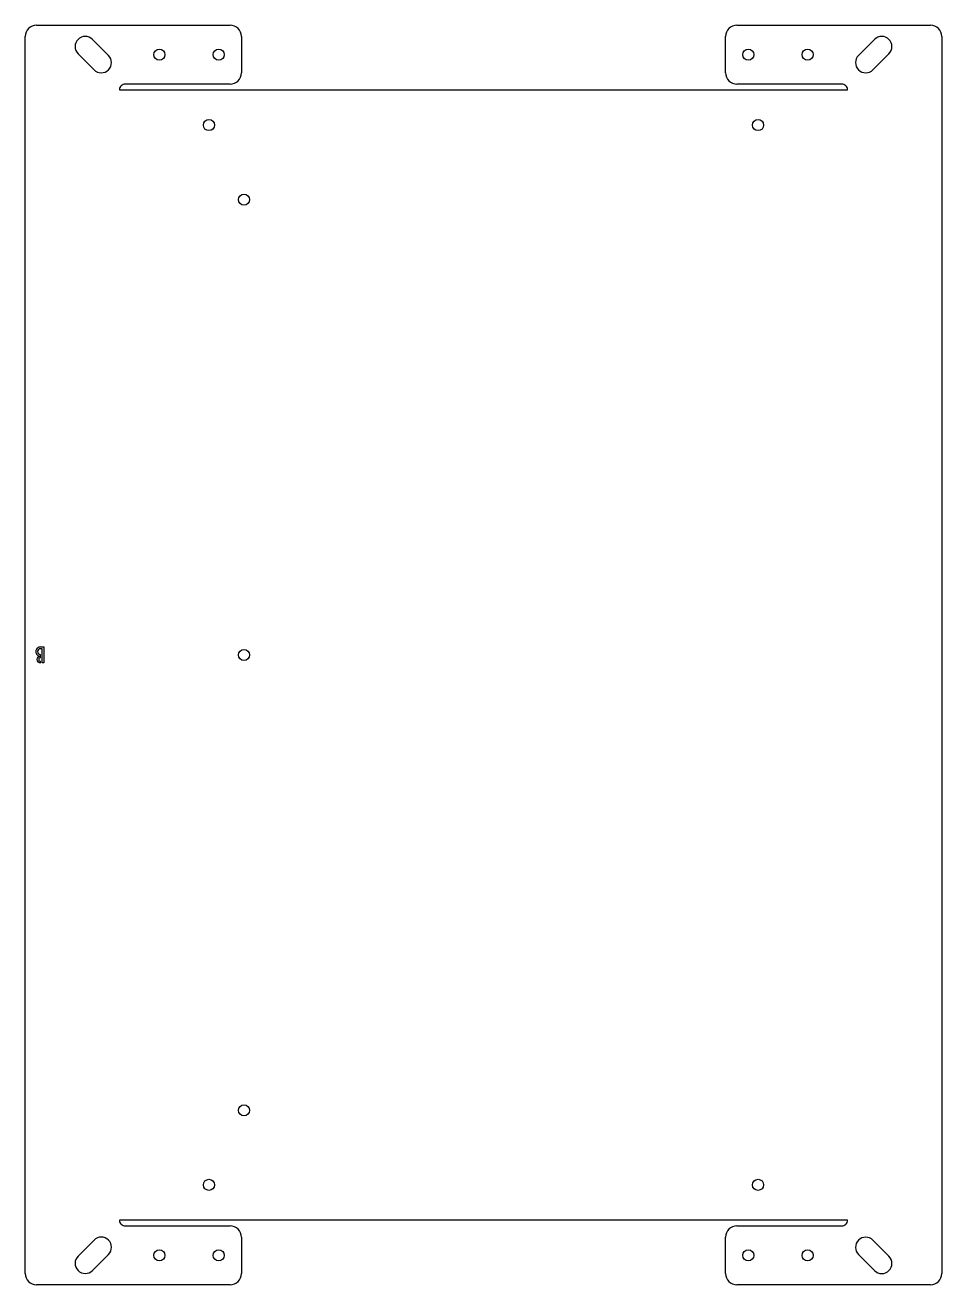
# Model space of a CAD drawing. Header units: metres. Extents: x -42 to 363, y -528 to 28.
import ezdxf

# ---------------------------------------------------------------- set-up
doc = ezdxf.new("R2010")
doc.units = ezdxf.units.M

msp = doc.modelspace()

# ---------------------------------------------------------------- linework, layer by layer
for p, q in [((-36.64, 28.49), (48.8, 28.49)), ((272.48, 28.5), (357.92, 28.5)), ((-41.64, -522.51), (-41.64, 23.49)), ((53.8, 23.49), (53.8, 7.49)), ((267.48, 7.5), (267.48, 23.5)), ((362.92, 23.5), (362.92, -522.5)), ((-11.96, 22.22), (-4.89, 15.14)), ((326.16, 15.15), (333.23, 22.22)), ((-11.25, 8.78), (-18.32, 15.85)), ((339.6, 15.86), (332.52, 8.79)), ((0, 0), (321.28, 0)), ((48.8, 2.49), (2.5, 2.49)), ((318.78, 2.5), (272.48, 2.5)), ((-34.94, -245.96), (-33.44, -245.96)), ((-34.19, -246.71), (-34.94, -246.71)), ((-34.94, -250.75), (-34.94, -249.29)), ((-34.19, -252.96), (-34.19, -246.71)), ((-33.44, -245.96), (-33.44, -252.96)), ((-34.94, -253), (-34.94, -252.25)), ((-33.44, -252.96), (-34.19, -252.96)), ((321.28, -499), (0, -499)), ((2.5, -501.51), (48.8, -501.51)), ((272.48, -501.5), (318.78, -501.5)), ((-18.32, -514.85), (-11.25, -507.78)), ((53.8, -506.51), (53.8, -522.51)), ((267.48, -522.5), (267.48, -506.5)), ((332.52, -507.78), (339.59, -514.86)), ((-4.88, -514.14), (-11.96, -521.21)), ((333.23, -521.22), (326.16, -514.15)), ((48.8, -527.51), (-36.64, -527.51)), ((357.92, -527.5), (272.48, -527.5))]:
    msp.add_line(p, q)
for centre in [(17.6, 15.5), (43.8, 15.5), (277.48, 15.5), (303.68, 15.5), (39.44, -15.6), (281.84, -15.6), (54.94, -48.5), (54.94, -249.5), (54.94, -450.5), (39.44, -483.4), (281.84, -483.4), (17.6, -514.5), (43.8, -514.5), (277.48, -514.5), (303.68, -514.5)]:
    msp.add_circle(centre, 2.45)
for centre, radius, start, end in [((-36.64, 23.49), 5, 90, 135), ((48.8, 23.49), 5, 405, 450), ((272.48, 23.5), 5, 90, 135), ((357.92, 23.5), 5, 405, 450), ((-36.64, 23.49), 5, 135, 180), ((-15.14, 19.03), 4.5, 90, 135), ((-15.14, 19.03), 4.5, 405, 450), ((48.8, 23.49), 5, 360, 405), ((272.48, 23.5), 5, 135, 180), ((336.41, 19.04), 4.5, 90, 135), ((336.41, 19.04), 4.5, 405, 450), ((357.92, 23.5), 5, 360, 405), ((-15.14, 19.03), 4.5, 135, 180), ((-15.14, 19.03), 4.5, 180, 225), ((336.41, 19.04), 4.5, 360, 405), ((336.41, 19.04), 4.5, 315, 360), ((-8.07, 11.96), 4.5, 360, 405), ((-8.07, 11.96), 4.5, 315, 360), ((329.34, 11.97), 4.5, 135, 180), ((329.34, 11.97), 4.5, 180, 225), ((-8.07, 11.96), 4.5, 225, 270), ((-8.07, 11.96), 4.5, 270, 315), ((48.8, 7.49), 5, 315, 360), ((272.48, 7.5), 5, 180, 225), ((329.34, 11.97), 4.5, 225, 270), ((329.34, 11.97), 4.5, 270, 315), ((2.5, 0), 2.5, 135, 180), ((2.5, 0), 2.5, 90, 135), ((48.8, 7.49), 5, 270, 315), ((272.48, 7.5), 5, 225, 270), ((318.78, 0), 2.5, 405, 450), ((318.78, 0), 2.5, 360, 405), ((-34.94, -247.98), 2.02, 135, 180), ((-34.94, -247.98), 2.02, 180, 225), ((-34.94, -247.98), 2.02, 90, 135), ((-34.94, -247.98), 2.02, 225, 270), ((-34.94, -248.02), 1.27, 135, 180), ((-34.94, -248.02), 1.27, 180, 225), ((-34.94, -251.5), 1.5, 90, 135), ((-34.94, -248.02), 1.27, 90, 135), ((-34.94, -248.02), 1.27, 225, 270), ((-34.94, -251.5), 1.5, 135, 180), ((-34.94, -251.5), 1.5, 180, 225), ((-34.94, -251.5), 1.5, 225, 270), ((-34.94, -251.5), 0.75, 135, 180), ((-34.94, -251.5), 0.75, 180, 225), ((-34.94, -251.5), 0.75, 90, 135), ((-34.94, -251.5), 0.75, 225, 270), ((2.5, -499.01), 2.5, 180, 225), ((318.78, -499), 2.5, 315, 360), ((2.5, -499.01), 2.5, 225, 270), ((48.8, -506.51), 5, 405, 450), ((48.8, -506.51), 5, 360, 405), ((272.48, -506.5), 5, 135, 180), ((272.48, -506.5), 5, 90, 135), ((318.78, -499), 2.5, 270, 315), ((-8.07, -510.96), 4.5, 90, 135), ((-8.07, -510.96), 4.5, 405, 450), ((-8.07, -510.96), 4.5, 360, 405), ((-8.07, -510.96), 4.5, 315, 360), ((329.34, -510.97), 4.5, 135, 180), ((329.34, -510.97), 4.5, 180, 225), ((329.34, -510.97), 4.5, 90, 135), ((329.34, -510.97), 4.5, 405, 450), ((-15.14, -518.03), 4.5, 135, 180), ((336.41, -518.04), 4.5, 360, 405), ((-36.64, -522.51), 5, 180, 225), ((-15.14, -518.03), 4.5, 180, 225), ((-15.14, -518.03), 4.5, 225, 270), ((-15.14, -518.03), 4.5, 270, 315), ((48.8, -522.51), 5, 315, 360), ((272.48, -522.5), 5, 180, 225), ((336.41, -518.04), 4.5, 225, 270), ((336.41, -518.04), 4.5, 270, 315), ((336.41, -518.04), 4.5, 315, 360), ((357.92, -522.5), 5, 315, 360), ((-36.64, -522.51), 5, 225, 270), ((48.8, -522.51), 5, 270, 315), ((272.48, -522.5), 5, 225, 270), ((357.92, -522.5), 5, 270, 315)]:
    msp.add_arc(centre, radius, start, end)

doc.saveas('drawing.dxf')
